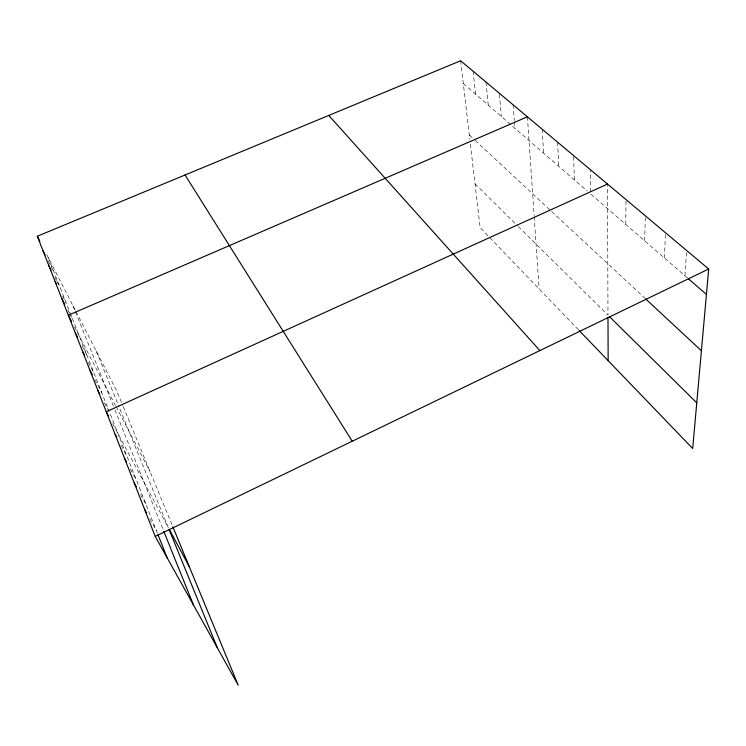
<?xml version="1.0" encoding="UTF-8"?>
<svg xmlns="http://www.w3.org/2000/svg" width="746" height="746" viewBox="0 0 746 746"><rect width="100%" height="100%" fill="white"/><g stroke="black" fill="none" stroke-linecap="round" stroke-linejoin="round"><path stroke-width="0.56" stroke-dasharray="3.73 2.8" d="M625.735 224.406L626.034 199.62M644.637 240.809L645.374 215.846M664.35 257.911L665.553 232.789M684.931 275.759L686.646 250.497M463.303 83.515L587.242 191.023M687.514 277.997L590.673 193.997L590.226 169.547M469.318 134.979L474.4 139.707M475.239 140.49L550.902 210.82M551.751 211.612L644.693 298.018M475.015 183.824L517.575 225.861M518.367 226.635L607.981 315.157L607.505 184.057M578.42 329.76L480.135 227.623L470.353 143.903M149.871 518.787L156.371 530.565M140.686 494.729L146.095 504.604M130.364 468.945L136.294 479.855M121.029 445.297L126.932 456.235M112.655 423.7L168.214 527.385L119.491 408.006M104.384 402.737L109.699 412.706L157.62 533.716M94.873 379.658L101.745 392.62M88.336 362.388L94.108 373.345M82.079 345.892L86.778 354.835M74.553 327.14L115.537 405.563M116.068 406.579L150.123 471.752M67.821 310.066L69.359 313.031M69.872 314.019L72.446 318.962M54.85 277.353L56.444 280.44M56.976 281.466L60.165 287.63M62.701 296.265L65.909 302.456M48.313 261.1L54.113 272.355M46.709 254.563L75.477 310.588M75.971 311.558L117.01 391.482L122.764 405.442M123.211 406.523L172.401 525.734M96.253 351.068L119.071 406.971M72.977 305.729L114.474 408.808M114.893 409.843L163.365 530.257M48.276 257.622L108.86 410.598M460.646 60.762L469.831 139.437M473.095 71.206L475.575 94.155M485.972 82.023L488.257 105.158M499.391 94.322L501.377 116.544M513.099 104.794L514.339 120.479M514.423 121.598L514.954 128.321M527.403 116.805L534.136 215.585M534.211 216.704L539.134 288.935M542.239 129.263L543.592 153.163M557.626 142.178L558.707 166.265M573.646 156.763L574.383 179.87"/><path stroke-width="1.12" d="M172.83 526.788L238.216 685.238L155.224 536.411L37.3 236.24L460.646 60.762L708.7 269.017L692.689 448.505L579.185 330.553M155.224 536.411L708.7 269.017M607.505 184.057L106.249 411.745L108.384 415.727M527.403 116.805L68.334 315.241L71.448 321.19M688.372 278.743L706.434 294.409M645.542 298.81L701.408 350.741M609.631 316.78L696.764 402.849M328.762 115.425L539.871 350.583M185.055 174.993L352.233 441.231M144.444 508.977L146.617 512.903M134.196 482.876L136.359 486.83M124.433 458.035L126.587 461.998M115.126 434.349L116.74 437.333M169.258 529.324L189.372 566.876M98.006 390.764L99.6 393.757M90.117 370.687L92.234 374.669M82.554 351.431L84.652 355.422M75.299 332.968L77.388 336.94M61.648 298.204L64.734 304.135M49.012 266.052L51.138 270.164M55.204 281.82L56.276 283.881M43.044 250.87L45.152 254.964M37.3 236.24L39.911 241.331M169.072 529.492L217.422 647.948M163.794 531.32L193.428 604.913M158.031 534.761L167.169 557.831M607.99 317.395L608.149 360.654"/></g></svg>
